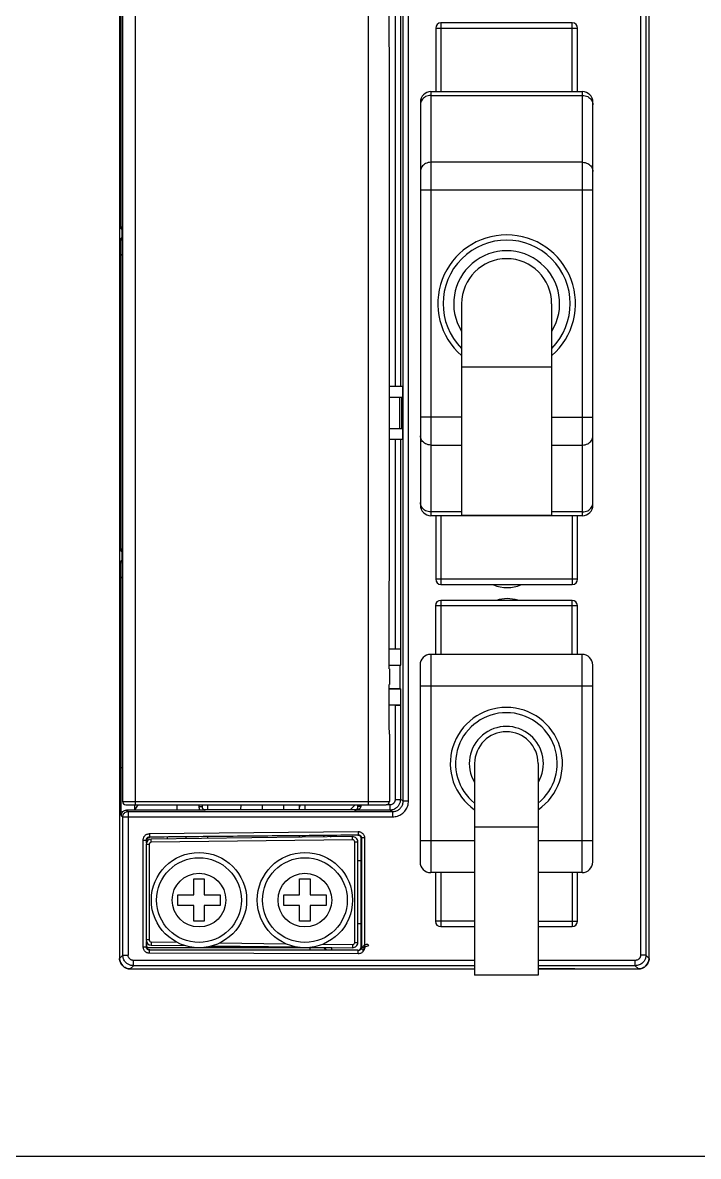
# Model space of a CAD drawing. Header units: millimetres. Extents: x 336 to 12810, y -1577 to 4105.
# Drawn here: x 8339.5 to 8403.3, y 1625.5 to 1732.6 of the extents above; entities that cross this region are included whole.
import ezdxf

# ---------------------------------------------------------------- set-up
doc = ezdxf.new("R2010")
doc.units = ezdxf.units.MM

msp = doc.modelspace()

# ---------------------------------------------------------------- linework, layer by layer
at = {"color": 7, "linetype": 'Continuous'}
for p, q in [((8348.67, 1803.135), (8348.67, 1644.24)), ((8398.67, 1644.24), (8398.67, 1803.135)), ((8397.865, 1770), (8397.865, 1644.546)), ((8398.365, 1769.517), (8398.365, 1644.546)), ((8350.155, 1751.74), (8350.155, 1658.74)), ((8372.155, 1751.74), (8372.155, 1658.74)), ((8348.955, 1751.44), (8348.955, 1659.04)), ((8375.45, 1659.1), (8375.45, 1751.381)), ((8375.95, 1659.1), (8375.95, 1751.381)), ((8348.835, 1713.142), (8348.835, 1746.905)), ((8374.124, 1730.52), (8374.124, 1738.59)), ((8374.129, 1730.532), (8374.129, 1738.59)), ((8374.688, 1736.733), (8374.688, 1698.24)), ((8375.187, 1736.741), (8375.187, 1698.24)), ((8391.42, 1732.59), (8379.02, 1732.59)), ((8379.02, 1732.59), (8379.02, 1726.09)), ((8391.42, 1726.09), (8391.42, 1732.59)), ((8378.52, 1732.09), (8391.92, 1732.09)), ((8378.52, 1732.09), (8378.52, 1726.09)), ((8391.92, 1726.09), (8391.92, 1732.09)), ((8374.124, 1730.52), (8374.129, 1730.532)), ((8374.155, 1680.26), (8374.155, 1729.92)), ((8378.07, 1726.09), (8378.07, 1686.04)), ((8378.07, 1726.09), (8392.37, 1726.09)), ((8392.37, 1686.04), (8392.37, 1726.09)), ((8377.07, 1725.09), (8377.07, 1687.04)), ((8378.07, 1725.733), (8392.37, 1725.733)), ((8393.37, 1687.04), (8393.37, 1725.09)), ((8392.37, 1719.415), (8378.07, 1719.415)), ((8393.37, 1716.772), (8377.07, 1716.772)), ((8348.835, 1713.142), (8348.898, 1713.079)), ((8348.898, 1713.079), (8348.898, 1712.302)), ((8348.898, 1712.302), (8348.836, 1712.24)), ((8348.836, 1710.606), (8348.836, 1712.24)), ((8348.955, 1710.725), (8348.835, 1710.605)), ((8348.835, 1682.692), (8348.835, 1710.605)), ((8380.97, 1706.065), (8380.97, 1686.065)), ((8389.47, 1706.065), (8389.47, 1686.065)), ((8389.47, 1700.065), (8380.97, 1700.065)), ((8375.38, 1698.24), (8374.155, 1698.24)), ((8375.38, 1698.24), (8375.38, 1697.24)), ((8374.155, 1697.24), (8375.38, 1697.24)), ((8375.11, 1697.24), (8375.11, 1694.24)), ((8375.31, 1694.24), (8375.31, 1697.24)), ((8380.97, 1695.359), (8377.07, 1695.359)), ((8389.47, 1695.359), (8393.37, 1695.359)), ((8375.38, 1694.24), (8374.155, 1694.24)), ((8375.38, 1694.24), (8375.38, 1693.24)), ((8375.38, 1693.24), (8374.155, 1693.24)), ((8374.688, 1693.24), (8374.688, 1673.453)), ((8375.187, 1693.24), (8375.187, 1673.445)), ((8378.07, 1692.716), (8380.97, 1692.716)), ((8389.47, 1692.716), (8392.37, 1692.716)), ((8380.97, 1686.398), (8378.07, 1686.398)), ((8392.37, 1686.398), (8389.47, 1686.398)), ((8392.37, 1686.04), (8378.07, 1686.04)), ((8378.52, 1686.04), (8378.52, 1680.04)), ((8379.02, 1686.04), (8379.02, 1679.54)), ((8389.47, 1686.065), (8380.97, 1686.065)), ((8391.42, 1686.04), (8391.42, 1679.54)), ((8391.92, 1680.04), (8391.92, 1686.04)), ((8348.67, 1684.74), (8348.709, 1684.74)), ((8348.709, 1675.74), (8348.709, 1684.74)), ((8348.835, 1682.692), (8348.898, 1682.629)), ((8348.898, 1682.629), (8348.898, 1681.852)), ((8348.898, 1681.852), (8348.836, 1681.79)), ((8348.836, 1680.156), (8348.836, 1681.79)), ((8348.955, 1680.275), (8348.835, 1680.155)), ((8348.835, 1662.24), (8348.835, 1680.155)), ((8391.92, 1680.04), (8378.52, 1680.04)), ((8374.124, 1671.59), (8374.124, 1679.661)), ((8374.129, 1679.648), (8374.124, 1679.661)), ((8374.129, 1671.59), (8374.129, 1679.649)), ((8379.02, 1679.54), (8391.42, 1679.54)), ((8391.395, 1678.04), (8378.995, 1678.04)), ((8378.995, 1678.04), (8378.995, 1672.94)), ((8391.395, 1672.94), (8391.395, 1678.04)), ((8391.895, 1677.54), (8378.495, 1677.54)), ((8378.495, 1677.54), (8378.495, 1672.94)), ((8391.895, 1672.94), (8391.895, 1677.54)), ((8348.67, 1675.74), (8348.709, 1675.74)), ((8374.688, 1673.453), (8374.129, 1673.453)), ((8375.226, 1673.425), (8374.129, 1673.425)), ((8375.187, 1673.445), (8375.226, 1673.425)), ((8375.226, 1671.931), (8375.226, 1673.425)), ((8378.045, 1672.94), (8378.045, 1652.34)), ((8392.345, 1672.94), (8378.045, 1672.94)), ((8392.345, 1652.34), (8392.345, 1672.94)), ((8374.124, 1671.59), (8374.155, 1671.59)), ((8374.129, 1671.931), (8375.226, 1671.931)), ((8375.17, 1671.903), (8374.129, 1671.903)), ((8374.155, 1671.59), (8374.155, 1670.09)), ((8375.17, 1671.903), (8375.226, 1671.931)), ((8375.17, 1669.703), (8375.17, 1671.903)), ((8377.045, 1671.94), (8377.045, 1653.34)), ((8393.345, 1653.34), (8393.345, 1671.94)), ((8374.124, 1666.02), (8374.124, 1670.09)), ((8374.124, 1670.09), (8374.155, 1670.09)), ((8374.129, 1666.032), (8374.129, 1670.09)), ((8375.17, 1669.703), (8374.129, 1669.703)), ((8375.226, 1669.675), (8374.129, 1669.675)), ((8375.17, 1669.703), (8375.226, 1669.675)), ((8375.226, 1668.181), (8375.226, 1669.675)), ((8393.345, 1669.94), (8377.045, 1669.94)), ((8374.129, 1668.181), (8375.226, 1668.181)), ((8374.688, 1668.153), (8374.129, 1668.153)), ((8374.688, 1668.153), (8374.688, 1659.232)), ((8375.187, 1668.161), (8375.226, 1668.181)), ((8375.187, 1668.161), (8375.187, 1659.232)), ((8374.124, 1666.02), (8374.129, 1666.032)), ((8374.155, 1665.42), (8374.155, 1659.04)), ((8348.955, 1662.24), (8348.835, 1662.24)), ((8348.836, 1657.741), (8348.836, 1662.24)), ((8382.195, 1662.64), (8382.195, 1642.64)), ((8388.195, 1662.64), (8388.195, 1642.64)), ((8348.955, 1659.04), (8374.155, 1659.04)), ((8349.255, 1658.74), (8373.855, 1658.74)), ((8350.383, 1658.74), (8350.07, 1658.24)), ((8350.07, 1658.74), (8350.07, 1658.24)), ((8354.07, 1658.74), (8354.07, 1658.24)), ((8356.165, 1658.74), (8356.165, 1658.546)), ((8356.465, 1658.546), (8356.165, 1658.546)), ((8356.465, 1658.74), (8356.465, 1658.546)), ((8356.97, 1658.74), (8356.97, 1658.279)), ((8360.083, 1658.279), (8360.19, 1658.74)), ((8362.17, 1658.279), (8362.17, 1658.74)), ((8364.17, 1658.279), (8364.17, 1658.74)), ((8365.67, 1658.279), (8365.67, 1658.74)), ((8366.17, 1658.74), (8366.17, 1658.279)), ((8370.459, 1658.279), (8370.92, 1658.74)), ((8374.188, 1658.732), (8373.855, 1658.732)), ((8374.188, 1658.732), (8374.188, 1658.232)), ((8374.688, 1659.232), (8375.187, 1659.232)), ((8375.45, 1659.1), (8375.187, 1659.232)), ((8375.45, 1659.1), (8375.95, 1659.1)), ((8348.836, 1657.741), (8348.976, 1657.601)), ((8348.976, 1644.546), (8348.976, 1657.601)), ((8348.976, 1657.601), (8374.45, 1657.601)), ((8356.249, 1658.24), (8349.336, 1658.24)), ((8349.336, 1658.24), (8349.476, 1658.101)), ((8349.476, 1658.101), (8349.476, 1644.546)), ((8349.476, 1658.101), (8374.45, 1658.101)), ((8370.909, 1658.279), (8356.732, 1658.279)), ((8356.765, 1658.246), (8356.732, 1658.279)), ((8370.862, 1658.232), (8370.909, 1658.279)), ((8374.188, 1658.232), (8370.862, 1658.232)), ((8374.45, 1658.101), (8374.188, 1658.232)), ((8374.45, 1658.101), (8374.45, 1657.601)), ((8388.195, 1656.64), (8382.195, 1656.64)), ((8350.899, 1645.318), (8350.899, 1655.415)), ((8350.899, 1655.415), (8351.199, 1655.415)), ((8351.199, 1655.14), (8351.199, 1655.415)), ((8351.232, 1655.223), (8351.232, 1655.382)), ((8351.257, 1655.261), (8351.258, 1655.384)), ((8351.493, 1656.015), (8371.198, 1656.209)), ((8351.493, 1656.015), (8351.496, 1655.715)), ((8351.496, 1655.715), (8371.201, 1655.909)), ((8370.664, 1655.734), (8351.664, 1655.497)), ((8351.668, 1655.197), (8351.664, 1655.497)), ((8370.668, 1655.434), (8351.668, 1655.197)), ((8353.17, 1655.698), (8353.17, 1655.515)), ((8354.97, 1655.538), (8354.97, 1655.715)), ((8356.97, 1655.735), (8356.97, 1655.563)), ((8365.67, 1655.672), (8365.67, 1655.819)), ((8366.17, 1655.824), (8366.17, 1655.678)), ((8367.879, 1655.699), (8368.022, 1655.842)), ((8368.595, 1655.708), (8368.736, 1655.849)), ((8370.668, 1655.434), (8370.664, 1655.734)), ((8370.87, 1645.747), (8370.87, 1655.234)), ((8370.87, 1655.234), (8371.17, 1655.234)), ((8371.17, 1645.747), (8371.17, 1655.234)), ((8371.198, 1656.209), (8371.201, 1655.909)), ((8371.47, 1655.576), (8371.504, 1655.609)), ((8371.47, 1645.29), (8371.47, 1655.565)), ((8371.504, 1655.609), (8371.504, 1645.27)), ((8371.804, 1655.609), (8371.504, 1655.609)), ((8371.804, 1655.609), (8371.804, 1645.27)), ((8382.195, 1655.34), (8377.045, 1655.34)), ((8393.345, 1655.34), (8388.195, 1655.34)), ((8351.17, 1654.997), (8351.17, 1645.984)), ((8351.47, 1654.997), (8351.17, 1654.997)), ((8351.47, 1654.997), (8351.47, 1645.984)), ((8371.17, 1653.49), (8371.47, 1653.49)), ((8382.195, 1652.34), (8378.045, 1652.34)), ((8378.495, 1652.34), (8378.495, 1647.74)), ((8378.995, 1652.34), (8378.995, 1647.24)), ((8392.345, 1652.34), (8388.195, 1652.34)), ((8391.395, 1652.34), (8391.395, 1647.24)), ((8391.895, 1647.74), (8391.895, 1652.34)), ((8355.67, 1651.74), (8356.67, 1651.74)), ((8355.67, 1650.24), (8355.67, 1651.74)), ((8356.67, 1651.74), (8356.67, 1650.24)), ((8365.67, 1651.74), (8366.67, 1651.74)), ((8365.67, 1650.24), (8365.67, 1651.74)), ((8366.67, 1651.74), (8366.67, 1650.24)), ((8354.17, 1650.24), (8355.67, 1650.24)), ((8354.17, 1649.24), (8354.17, 1650.24)), ((8356.67, 1650.24), (8358.17, 1650.24)), ((8358.17, 1650.24), (8358.17, 1649.24)), ((8364.17, 1650.24), (8365.67, 1650.24)), ((8364.17, 1649.24), (8364.17, 1650.24)), ((8366.67, 1650.24), (8368.17, 1650.24)), ((8368.17, 1650.24), (8368.17, 1649.24)), ((8355.67, 1649.24), (8354.17, 1649.24)), ((8355.67, 1647.74), (8355.67, 1649.24)), ((8358.17, 1649.24), (8356.67, 1649.24)), ((8356.67, 1649.24), (8356.67, 1647.74)), ((8365.67, 1649.24), (8364.17, 1649.24)), ((8365.67, 1647.74), (8365.67, 1649.24)), ((8368.17, 1649.24), (8366.67, 1649.24)), ((8366.67, 1649.24), (8366.67, 1647.74)), ((8356.67, 1647.74), (8355.67, 1647.74)), ((8366.67, 1647.74), (8365.67, 1647.74)), ((8382.195, 1647.74), (8378.495, 1647.74)), ((8388.195, 1647.74), (8391.895, 1647.74)), ((8371.47, 1647.49), (8371.17, 1647.49)), ((8378.995, 1647.24), (8382.195, 1647.24)), ((8388.195, 1647.24), (8391.395, 1647.24)), ((8351.47, 1645.984), (8351.17, 1645.984)), ((8351.199, 1645.318), (8351.199, 1645.841)), ((8351.232, 1645.351), (8351.232, 1645.758)), ((8351.233, 1645.351), (8351.234, 1645.755)), ((8351.668, 1645.784), (8351.664, 1645.484)), ((8351.668, 1645.784), (8354.106, 1645.754)), ((8358.13, 1645.703), (8364.373, 1645.625)), ((8367.877, 1645.582), (8370.668, 1645.547)), ((8370.668, 1645.547), (8370.664, 1645.247)), ((8370.87, 1645.747), (8371.17, 1645.747)), ((8372.208, 1645.44), (8372.075, 1645.573)), ((8348.976, 1644.546), (8348.67, 1644.24)), ((8348.976, 1644.546), (8349.476, 1644.546)), ((8350.899, 1645.318), (8351.199, 1645.318)), ((8368.67, 1645.24), (8351.262, 1645.24)), ((8351.497, 1644.718), (8351.498, 1645.018)), ((8371.202, 1644.67), (8351.497, 1644.718)), ((8351.531, 1645.051), (8351.498, 1645.018)), ((8371.203, 1644.97), (8351.498, 1645.018)), ((8371.17, 1644.997), (8351.531, 1645.051)), ((8351.664, 1645.484), (8354.875, 1645.444)), ((8357.365, 1645.413), (8365.443, 1645.312)), ((8357.47, 1645.412), (8357.47, 1645.34)), ((8357.47, 1645.34), (8362.67, 1645.34)), ((8358.292, 1645.24), (8358.402, 1645.34)), ((8361.639, 1645.36), (8361.639, 1645.24)), ((8361.67, 1645.359), (8361.67, 1645.24)), ((8365.083, 1645.317), (8365.111, 1645.286)), ((8366.67, 1645.009), (8366.67, 1645.24)), ((8366.787, 1645.295), (8370.664, 1645.247)), ((8368.206, 1645.005), (8367.97, 1645.24)), ((8368.378, 1645.24), (8368.378, 1645.275)), ((8368.67, 1645.272), (8368.67, 1645.004)), ((8371.203, 1644.97), (8371.17, 1645.003)), ((8371.202, 1644.67), (8371.203, 1644.97)), ((8371.504, 1645.27), (8371.47, 1645.303)), ((8371.804, 1645.27), (8371.504, 1645.27)), ((8371.566, 1645.082), (8371.708, 1644.941)), ((8398.365, 1644.546), (8397.865, 1644.546)), ((8398.365, 1644.546), (8398.67, 1644.24)), ((8349.976, 1643.546), (8349.67, 1643.24)), ((8382.195, 1644.046), (8349.976, 1644.046)), ((8349.976, 1643.546), (8349.976, 1644.046)), ((8382.195, 1643.546), (8349.976, 1643.546)), ((8397.365, 1644.046), (8388.195, 1644.046)), ((8397.365, 1643.546), (8388.195, 1643.546)), ((8397.365, 1643.546), (8397.365, 1644.046)), ((8397.365, 1643.546), (8397.671, 1643.24)), ((8349.67, 1643.24), (8382.195, 1643.24)), ((8388.195, 1642.64), (8382.195, 1642.64)), ((8388.195, 1643.279), (8391.67, 1643.279)), ((8388.195, 1643.24), (8397.67, 1643.24)), ((8391.67, 1643.24), (8391.67, 1643.279))]:
    msp.add_line(p, q, dxfattribs=at)
msp.add_line((8249.374, 1625.542), (8789.374, 1625.542))
for centre, radius in [((8356.17, 1649.74), 4.5), ((8366.17, 1649.74), 4.5), ((8356.17, 1649.74), 4), ((8366.17, 1649.74), 4), ((8356.17, 1649.74), 2.537), ((8366.17, 1649.74), 2.537)]:
    msp.add_circle(centre, radius, dxfattribs=at)
for centre, radius, start, end in [((8379.02, 1732.09), 0.5, 90, 180), ((8391.42, 1732.09), 0.5, 0, 90), ((8378.07, 1725.09), 1, 90, 180), ((8392.37, 1725.09), 1, 0, 90), ((8385.22, 1706.065), 6.5, 311.03496, 228.96504), ((8385.22, 1706.065), 6, 315.2713, 224.72879), ((8385.22, 1706.065), 5, 328.70037, 211.29963), ((8385.22, 1706.065), 4.25, 0, 180), ((8378.07, 1687.04), 1, 180, 270), ((8392.37, 1687.04), 1, 270, 0), ((8379.02, 1680.04), 0.5, 180, 270), ((8391.42, 1680.04), 0.5, 270, 0), ((8385.27, 1682.565), 3.317, 247.10304, 292.90247), ((8378.995, 1677.54), 0.5, 90, 180), ((8385.27, 1674.89), 3.317, 72.26015, 107.76051), ((8391.395, 1677.54), 0.5, 0, 90), ((8378.045, 1671.94), 1, 90, 180), ((8392.345, 1671.94), 1, 0, 90), ((8385.195, 1662.64), 5.3, 304.6163, 235.37235), ((8385.195, 1662.64), 4.8, 308.77013, 231.25459), ((8385.195, 1662.64), 3.5, 329.56273, 210.43727), ((8385.195, 1662.64), 3, 0, 180), ((8349.255, 1659.04), 0.3, 180, 270), ((8373.855, 1659.04), 0.3, 270, 0), ((8351.67, 1654.997), 0.5, 90.71616, 180), ((8351.67, 1654.997), 0.2, 90.71616, 180), ((8370.67, 1655.234), 0.5, 0, 90.71616), ((8370.67, 1655.234), 0.2, 0, 90.71616), ((8378.045, 1653.34), 1, 180, 270), ((8392.345, 1653.34), 1, 270, 0), ((8378.995, 1647.74), 0.5, 180, 270), ((8391.395, 1647.74), 0.5, 270, 0), ((8351.67, 1645.984), 0.5, 180, 269.28384), ((8351.67, 1645.984), 0.2, 180, 269.28384), ((8370.67, 1645.747), 0.5, 269.28384, 0), ((8370.67, 1645.747), 0.2, 269.28384, 0), ((8357.47, 1645.84), 0.5, 246.36286, 270), ((8349.67, 1644.24), 1, 180, 270), ((8397.67, 1644.24), 1, 270, 0)]:
    msp.add_arc(centre, radius, start, end, dxfattribs=at)
for points, start_tangent, end_tangent in [([(8374.155, 1729.92), (8374.147, 1730.232), (8374.124, 1730.52)], (-0.0000029, 1), (-0.1048733, 0.9944856)), ([(8374.13, 1730.52), (8374.129, 1730.534)], (-0.0854524, 0.9963423), (-0.0874217, 0.9961714)), ([(8374.155, 1729.919), (8374.154, 1730.081), (8374.14, 1730.382), (8374.13, 1730.52)], (0.0000387, 1), (-0.0854524, 0.9963423)), ([(8377.105, 1725.08), (8377.07, 1724.852)], (-0.2906709, -0.9568231), (0, -1)), ([(8378.07, 1725.733), (8377.812, 1725.703), (8377.57, 1725.615), (8377.363, 1725.475), (8377.204, 1725.293), (8377.105, 1725.08)], (-1, 0), (-0.2906709, -0.9568231)), ([(8392.37, 1725.733), (8392.629, 1725.703), (8392.87, 1725.615), (8393.078, 1725.475), (8393.236, 1725.293), (8393.336, 1725.08)], (1, 0), (0.2906708, -0.9568231)), ([(8393.336, 1725.08), (8393.37, 1724.852)], (0.2906708, -0.9568231), (0, -1)), ([(8378.07, 1719.415), (8377.812, 1719.385), (8377.57, 1719.297), (8377.363, 1719.157), (8377.204, 1718.974), (8377.105, 1718.762), (8377.07, 1718.534)], (-1, 0), (0, -1)), ([(8392.37, 1719.415), (8392.629, 1719.385), (8392.87, 1719.297), (8393.078, 1719.157), (8393.236, 1718.974), (8393.336, 1718.762), (8393.37, 1718.534)], (1, 0), (0, -1)), ([(8348.835, 1713.142), (8348.875, 1713.292), (8348.951, 1713.379)], (0, 1), (0.7901736, 0.612883)), ([(8348.951, 1713.25), (8348.938, 1713.229), (8348.898, 1713.079)], (-0.5690217, -0.8223225), (-0.0003046, -1)), ([(8348.898, 1713.079), (8348.943, 1713.078), (8348.955, 1713.079)], (0.9282475, -0.3719631), (0.9996401, 0.0268277)), ([(8348.95, 1712.005), (8348.876, 1712.09), (8348.836, 1712.24)], (-0.7849729, 0.6195301), (0, 1)), ([(8348.955, 1712.302), (8348.922, 1712.303), (8348.898, 1712.302)], (-0.9991369, -0.0415377), (-0.9292574, -0.369433)), ([(8348.951, 1712.131), (8348.938, 1712.152), (8348.898, 1712.302)], (-0.5690216, 0.8223226), (-0.0003046, 1)), ([(8378.07, 1692.716), (8377.812, 1692.746), (8377.57, 1692.834), (8377.363, 1692.974), (8377.204, 1693.157), (8377.105, 1693.369), (8377.07, 1693.597)], (-1, 0), (0, 1)), ([(8392.37, 1692.716), (8392.629, 1692.746), (8392.87, 1692.834), (8393.078, 1692.974), (8393.236, 1693.157), (8393.336, 1693.369), (8393.37, 1693.597)], (1, 0), (0, 1)), ([(8378.07, 1686.398), (8377.812, 1686.428), (8377.57, 1686.516), (8377.363, 1686.656), (8377.204, 1686.838), (8377.105, 1687.051), (8377.07, 1687.279)], (-1, 0), (0, 1)), ([(8393.336, 1687.051), (8393.37, 1687.279)], (0.2906709, 0.9568231), (0, 1)), ([(8392.37, 1686.398), (8392.629, 1686.428), (8392.87, 1686.516), (8393.078, 1686.656), (8393.236, 1686.838), (8393.336, 1687.051)], (1, 0), (0.2906709, 0.9568231)), ([(8348.835, 1682.692), (8348.875, 1682.842), (8348.951, 1682.929)], (0, 1), (0.7901736, 0.612883)), ([(8348.951, 1682.8), (8348.938, 1682.779), (8348.898, 1682.629)], (-0.5690217, -0.8223225), (-0.0003046, -1)), ([(8348.898, 1682.629), (8348.943, 1682.628), (8348.955, 1682.629)], (0.9282475, -0.3719631), (0.9996401, 0.0268277)), ([(8348.95, 1681.555), (8348.876, 1681.64), (8348.836, 1681.79)], (-0.7849729, 0.6195301), (0, 1)), ([(8348.955, 1681.852), (8348.922, 1681.853), (8348.898, 1681.852)], (-0.9991369, -0.0415377), (-0.9292574, -0.369433)), ([(8348.951, 1681.681), (8348.938, 1681.702), (8348.898, 1681.852)], (-0.5690216, 0.8223226), (-0.0003046, 1)), ([(8374.124, 1679.661), (8374.147, 1679.953), (8374.155, 1680.26)], (0.1048684, 0.9944861), (0.0001261, 1)), ([(8374.13, 1679.661), (8374.14, 1679.787), (8374.153, 1680.088), (8374.155, 1680.26)], (0.085413, 0.9963456), (0.000108, 1)), ([(8374.129, 1679.647), (8374.13, 1679.661)], (0.0873967, 0.9961736), (0.085413, 0.9963456)), ([(8375.187, 1673.445), (8375.144, 1673.448), (8375.035, 1673.451), (8374.875, 1673.452), (8374.688, 1673.453)], (-0.8944817, 0.4471046), (-1, 0)), ([(8374.688, 1668.153), (8374.875, 1668.154), (8375.035, 1668.155), (8375.144, 1668.158), (8375.187, 1668.161)], (1, 0), (0.8944817, 0.4471046)), ([(8374.155, 1665.42), (8374.147, 1665.732), (8374.124, 1666.02)], (-0.0000029, 1), (-0.1048733, 0.9944856)), ([(8374.13, 1666.02), (8374.129, 1666.034)], (-0.0854524, 0.9963423), (-0.0874217, 0.9961714)), ([(8374.155, 1665.419), (8374.154, 1665.581), (8374.14, 1665.882), (8374.13, 1666.02)], (0.0000387, 1), (-0.0854524, 0.9963423)), ([(8356.165, 1658.546), (8356.169, 1658.477), (8356.183, 1658.403), (8356.208, 1658.323)], (0.0000101, -1), (0.371418, -0.9284658)), ([(8356.465, 1658.546), (8356.467, 1658.509), (8356.475, 1658.47), (8356.49, 1658.427)], (0.0003111, -1), (0.3949433, -0.9187055)), ([(8356.49, 1658.427), (8356.513, 1658.384), (8356.546, 1658.341), (8356.553, 1658.334)], (0.3949433, -0.9187055), (0.706504, -0.707709)), ([(8356.52, 1658.367), (8356.582, 1658.319)], (0.7071068, -0.7071068), (0.867064, -0.4981968)), ([(8365.67, 1658.49), (8365.711, 1658.688)], (0, 1), (0.3935544, 0.9193013)), ([(8370.862, 1658.232), (8370.966, 1658.239), (8371.058, 1658.254), (8371.139, 1658.276), (8371.209, 1658.302), (8371.27, 1658.333), (8371.323, 1658.366), (8371.366, 1658.401), (8371.402, 1658.437)], (0.9999233, 0.0123824), (0.6543562, 0.7561865)), ([(8371.083, 1658.329), (8371.097, 1658.344), (8371.119, 1658.372), (8371.138, 1658.402)], (0.7066914, 0.7075219), (0.4797745, 0.8773918)), ([(8371.138, 1658.402), (8371.152, 1658.432), (8371.164, 1658.465), (8371.172, 1658.502)], (0.4797745, 0.8773918), (0.152666, 0.9882778)), ([(8371.172, 1658.502), (8371.175, 1658.546)], (0.152666, 0.9882778), (0.0086662, 0.9999624)), ([(8371.175, 1658.546), (8371.214, 1658.581), (8371.324, 1658.606)], (-0.0726916, 0.9973545), (0.9937509, 0.1116207)), ([(8371.175, 1658.546), (8371.176, 1658.642)], (0.004175, 0.9999913), (0.0019762, 0.999998)), ([(8371.176, 1658.642), (8371.176, 1658.732)], (0.0019762, 0.999998), (-0.0000047, 1)), ([(8371.324, 1658.606), (8371.475, 1658.615)], (0.9937509, 0.1116207), (0.9999922, -0.0039524)), ([(8371.402, 1658.437), (8371.431, 1658.475)], (0.6543562, 0.7561865), (0.5463375, 0.8375651)), ([(8371.431, 1658.475), (8371.453, 1658.515), (8371.469, 1658.562), (8371.475, 1658.615)], (0.5463375, 0.8375651), (0.0067909, 0.9999769)), ([(8371.475, 1658.615), (8371.476, 1658.676), (8371.476, 1658.732)], (0.0066835, 0.9999777), (0.0000004, 1)), ([(8374.688, 1659.232), (8374.683, 1659.167), (8374.671, 1659.105), (8374.651, 1659.043), (8374.62, 1658.981), (8374.579, 1658.92), (8374.525, 1658.862), (8374.456, 1658.81), (8374.375, 1658.768), (8374.283, 1658.741), (8374.188, 1658.732)], (-0.0000186, -1), (-1, 0.0000703)), ([(8375.187, 1659.232), (8375.179, 1659.102), (8375.155, 1658.978), (8375.113, 1658.854), (8375.053, 1658.731), (8374.97, 1658.609), (8374.861, 1658.493), (8374.725, 1658.388), (8374.561, 1658.304), (8374.379, 1658.25), (8374.188, 1658.232)], (-0.0003135, -1), (-1, -0.0002872)), ([(8374.45, 1658.101), (8374.76, 1658.15), (8375.038, 1658.292), (8375.26, 1658.512), (8375.401, 1658.79), (8375.45, 1659.1)], (0.9999999, -0.0003345), (-0.0002775, 1)), ([(8374.45, 1657.601), (8374.914, 1657.674), (8375.332, 1657.887), (8375.664, 1658.219), (8375.877, 1658.636), (8375.95, 1659.1)], (1, -0.0001157), (0.0000935, 1)), ([(8348.836, 1657.741), (8348.874, 1657.932), (8348.983, 1658.094), (8349.145, 1658.202), (8349.336, 1658.24)], (0, 1), (1, 0)), ([(8348.976, 1657.601), (8348.986, 1657.699), (8349.019, 1657.803), (8349.081, 1657.907), (8349.177, 1658.001), (8349.31, 1658.072), (8349.476, 1658.101)], (0.0003046, 1), (1, 0.0003046)), ([(8356.208, 1658.323), (8356.249, 1658.24)], (0.371418, -0.9284658), (0.5089078, -0.8608211)), ([(8356.431, 1658.241), (8356.249, 1658.24)], (-0.9999728, -0.0073716), (-1, 0.0000003)), ([(8356.765, 1658.246), (8356.603, 1658.243), (8356.431, 1658.241)], (-0.9998474, -0.017468), (-0.9999728, -0.0073716)), ([(8356.553, 1658.334), (8356.59, 1658.302), (8356.643, 1658.272), (8356.702, 1658.252), (8356.765, 1658.246)], (0.706504, -0.707709), (1, -0.0002622)), ([(8356.582, 1658.319), (8356.732, 1658.279)], (0.867064, -0.4981968), (1, 0)), ([(8370.909, 1658.279), (8371.059, 1658.319), (8371.08, 1658.332)], (1, 0), (0.8219276, 0.569592)), ([(8350.899, 1655.415), (8350.906, 1655.505), (8350.929, 1655.602), (8350.973, 1655.703), (8351.04, 1655.801), (8351.13, 1655.888), (8351.238, 1655.955), (8351.361, 1655.999), (8351.493, 1656.015)], (-0.0000028, 1), (0.9999509, 0.0099084)), ([(8351.199, 1655.415), (8351.202, 1655.46), (8351.214, 1655.509), (8351.236, 1655.559), (8351.269, 1655.608), (8351.314, 1655.651), (8351.369, 1655.685), (8351.43, 1655.707), (8351.496, 1655.715)], (-0.0003036, 1), (0.999954, 0.0095902)), ([(8351.232, 1655.382), (8351.272, 1655.531), (8351.38, 1655.641), (8351.539, 1655.682)], (0, 1), (0.9999514, 0.009863)), ([(8351.258, 1655.384), (8351.297, 1655.532), (8351.403, 1655.64)], (0.0024659, 0.999997), (0.8525367, 0.5226673)), ([(8351.403, 1655.64), (8351.508, 1655.679)], (0.8525367, 0.5226673), (0.9886039, 0.1505399)), ([(8351.508, 1655.679), (8351.539, 1655.682)], (0.9886039, 0.1505399), (0.9999565, 0.0093299)), ([(8351.662, 1655.683), (8351.529, 1655.682)], (-0.9999523, -0.0097638), (-0.9999523, -0.0097642)), ([(8370.663, 1655.868), (8364.721, 1655.81), (8358.177, 1655.747), (8351.662, 1655.683)], (-0.9999534, -0.0096531), (-0.9999523, -0.0097638)), ([(8371.165, 1655.873), (8370.663, 1655.868)], (-0.9999535, -0.009648), (-0.9999534, -0.0096531)), ([(8371.165, 1655.873), (8371.321, 1655.831), (8371.435, 1655.713), (8371.47, 1655.576)], (0.9999535, 0.009648), (0.0134265, -0.9999099)), ([(8371.198, 1656.209), (8371.288, 1656.203), (8371.386, 1656.181), (8371.487, 1656.138), (8371.587, 1656.071), (8371.675, 1655.98), (8371.744, 1655.87), (8371.788, 1655.744), (8371.804, 1655.609)], (0.9999513, 0.009868), (0.000075, -1)), ([(8371.201, 1655.909), (8371.246, 1655.906), (8371.295, 1655.895), (8371.346, 1655.873), (8371.395, 1655.84), (8371.439, 1655.795), (8371.474, 1655.739), (8371.496, 1655.677), (8371.504, 1655.609)], (0.9999482, 0.010174), (-0.0002594, -1)), ([(8371.566, 1645.082), (8371.591, 1645.234), (8371.662, 1645.371), (8371.772, 1645.48), (8371.912, 1645.55), (8372.075, 1645.573)], (0, 1), (0.9998529, -0.0171505)), ([(8349.976, 1643.546), (8349.851, 1643.554), (8349.729, 1643.577), (8349.605, 1643.618), (8349.48, 1643.678), (8349.355, 1643.762), (8349.236, 1643.873), (8349.13, 1644.014), (8349.046, 1644.179), (8348.994, 1644.36), (8348.976, 1644.546)], (-1, 0.0001505), (-0.0001497, 1)), ([(8349.976, 1644.046), (8349.914, 1644.05), (8349.852, 1644.062), (8349.79, 1644.082), (8349.728, 1644.112), (8349.666, 1644.154), (8349.606, 1644.21), (8349.553, 1644.28), (8349.511, 1644.362), (8349.485, 1644.453), (8349.476, 1644.546)], (-1, -0.0000037), (0.0000084, 1)), ([(8351.497, 1644.718), (8351.407, 1644.725), (8351.31, 1644.749), (8351.209, 1644.793), (8351.111, 1644.86), (8351.024, 1644.951), (8350.957, 1645.061), (8350.914, 1645.185), (8350.899, 1645.318)], (-0.999997, 0.0024622), (-0.0000565, 1)), ([(8351.453, 1645.022), (8351.404, 1645.033), (8351.354, 1645.055), (8351.305, 1645.089), (8351.261, 1645.135), (8351.228, 1645.19), (8351.206, 1645.252), (8351.199, 1645.318)], (-0.9882978, 0.1525369), (0.0002678, 1)), ([(8351.233, 1645.349), (8351.272, 1645.201), (8351.382, 1645.092), (8351.531, 1645.051)], (0, -1), (0.999997, -0.0024659)), ([(8351.498, 1645.018), (8351.453, 1645.022)], (-0.9999977, 0.0021595), (-0.9882978, 0.1525369)), ([(8371.17, 1645.003), (8371.32, 1645.043), (8371.43, 1645.153), (8371.47, 1645.303)], (0.9999969, -0.0024807), (-0.0000149, 1)), ([(8371.804, 1645.27), (8371.797, 1645.183), (8371.777, 1645.093), (8371.739, 1644.998), (8371.677, 1644.901), (8371.59, 1644.81), (8371.477, 1644.736), (8371.345, 1644.687), (8371.202, 1644.67)], (0.0000117, -1), (-0.9999971, 0.0024111)), ([(8371.504, 1645.27), (8371.501, 1645.226), (8371.49, 1645.181), (8371.471, 1645.134), (8371.441, 1645.085), (8371.397, 1645.04), (8371.341, 1645.003), (8371.275, 1644.978), (8371.203, 1644.97)], (0.0003126, -1), (-0.9999963, 0.002736)), ([(8371.708, 1644.941), (8371.746, 1645.132), (8371.854, 1645.294), (8372.016, 1645.402), (8372.208, 1645.44)], (0, 1), (1, 0)), ([(8398.365, 1644.546), (8398.357, 1644.421), (8398.334, 1644.299), (8398.293, 1644.175), (8398.233, 1644.05), (8398.149, 1643.925), (8398.037, 1643.806), (8397.897, 1643.7), (8397.732, 1643.616), (8397.551, 1643.564), (8397.365, 1643.546)], (-0.0001505, -1), (-1, -0.0001497)), ([(8397.865, 1644.546), (8397.861, 1644.484), (8397.849, 1644.422), (8397.829, 1644.36), (8397.799, 1644.298), (8397.757, 1644.236), (8397.701, 1644.176), (8397.631, 1644.123), (8397.549, 1644.081), (8397.458, 1644.055), (8397.365, 1644.046)], (0.0000037, -1), (-1, 0.0000084)), ([(8349.67, 1643.24), (8349.288, 1643.317), (8348.963, 1643.533), (8348.747, 1643.858), (8348.67, 1644.24)], (-1, 0), (0, 1)), ([(8398.67, 1644.24), (8398.594, 1643.858), (8398.378, 1643.533), (8398.053, 1643.317), (8397.671, 1643.24)], (0, -1), (-1, 0))]:
    msp.add_spline(points, degree=3, dxfattribs=dict(at, start_tangent=start_tangent, end_tangent=end_tangent))

doc.saveas('drawing.dxf')
